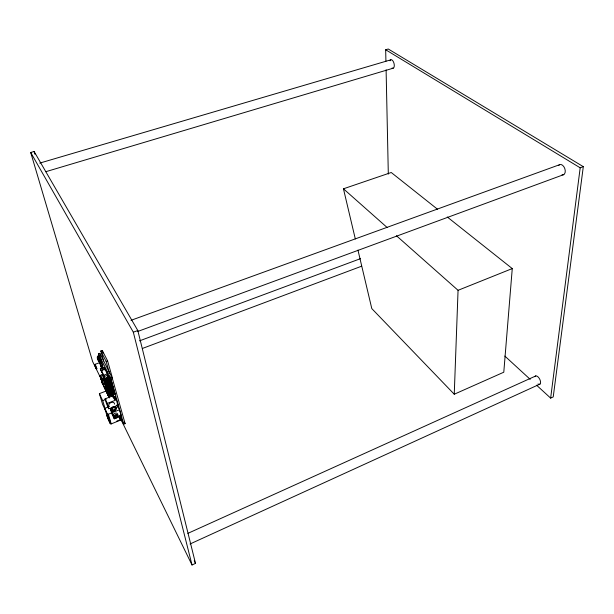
<?xml version="1.0" encoding="UTF-8"?>
<svg xmlns="http://www.w3.org/2000/svg" width="614" height="614" viewBox="0 0 614 614"><rect width="100%" height="100%" fill="white"/><g stroke="black" fill="none" stroke-linecap="round" stroke-linejoin="round"><path stroke-width="0.92" d="M103.966 369.544L101.287 370.557L104.864 368.922L108.77 377.088L105.163 378.462L101.287 370.273M104.864 368.922L103.904 367.302L100.343 368.646L104.933 378.631M100.865 366.727L101.226 367.226L99.491 362.69L95.185 364.302L95.508 365.637M447.268 216.988L512.26 268.579L503.787 372.207L454.253 394.226L458.059 290.307L396.452 235.753M99.491 362.69L99.537 363.112M102.415 366.681L102.131 366.205L102.784 367.295L102.216 367.51L101.809 366.504L102.093 367.072L102.661 366.865L102.354 366.259C102.96 367.563 100.612 360.525 100.934 363.074M107.619 382.622L109.591 382.223L105.163 384.203L104.94 383.742M550.643 398.118L580.192 167.806L583.3 166.663L553.229 396.913L550.643 398.118L536.544 385.178M119.953 415.755L121.088 418.211L120.551 416.438M108.156 378.086L107.811 376.981L108.924 379.621L104.541 381.302L104.15 380.258L108.532 378.585L109.246 380.519L110.996 379.843L110.182 378.615M108.571 379.068L109.077 380.496M108.709 379.429L109.108 380.15L110.888 379.444L110.098 377.395L108.325 378.101L108.87 379.183L110.62 378.516M110.098 377.395L109.561 376.313L107.788 377.019M110.32 378.976L110.558 379.943M109.292 382.223L109.906 383.842L105.554 385.523L105.155 384.487L109.607 382.844M111.096 381.025L111.211 381.417L110.697 380.304M105.708 386.375L105.93 386.843L110.282 385.162L109.714 383.612L110.627 385.454L112.37 384.786L110.996 379.843M109.952 384.571L110.658 386.475L106.314 388.155L106.092 387.695M110.228 384.732L110.819 386.244L106.468 387.925L106.076 386.889L110.428 385.216L111.142 387.135L112.876 386.467L112.37 384.786M111.587 382.745L111.825 383.704L111.449 382.944M112.393 384.755L110.627 385.454L112.508 385.147M111.963 384.065L111.848 383.666M105.493 389.476L111.195 387.564L110.09 384.932M107.227 390.558L106.836 389.522L107.227 390.558L111.571 388.877L111.004 387.327L111.518 388.447L113.252 387.779L112.876 386.467M112.707 386.697L113.628 389.092L111.894 389.76L111.241 388.278L111.717 389.729M111.357 388.67L113.106 387.971M112.968 387.611L112.569 386.889L112.915 388.225M113.114 387.419L111.38 388.086L110.804 386.536L106.46 388.209L106.851 389.245L106.46 388.209M101.448 361.101C99.115 365.921 94.472 354.117 99.583 356.22L101.448 361.101L100.658 358.346L99.729 359.436L98.624 359.359M113.628 389.092L114.626 392.615L112.876 393.313L112.5 392.553L112.73 393.49L112.331 392.76M112.339 392.223L112.469 392.584M114.058 391.555L114.457 392.822L113.912 391.74M114.235 391.341L112.5 392.016L112.124 391.248M114.626 392.615L112.899 393.282L113.014 393.674L114.741 393.006L114.196 391.916M113.268 394.579L112.869 393.85M114.972 393.942L114.741 393.006M107.926 417.796L110.32 423.737L111.034 423.967L120.497 420.145L119.722 416.369M98.463 358.944L98.148 359.551M105.815 379.467L102.63 381.125L104.649 388.125L105.501 388.386M104.173 377.625C104.48 374.732 101.026 373.65 100.128 376.113L102.131 382.952L104.649 388.125M119.477 416.492L192.021 564.995L195.498 563.376L137.812 330.539L34.108 151.497L30.7 152.487L92.637 361.554L101.44 379.582M190.033 543.989L539.967 384.103M187.861 533.374L535.799 375.937M119.515 415.609L123.721 424.197L125.11 423.637L112.147 377.756L110.689 378.316L98.417 353.894L99.836 353.372L112.615 378.677L107.588 360.855L102.269 350.448L100.826 350.985L103.697 361.024M458.059 290.307L512.26 268.579M116.66 421.204L119.139 420.214M121.541 419.262L121.618 420.237L121.349 418.863M121.557 418.871L121.587 419.477L121.204 418.142M121.25 418.234L121.618 420.237M121.848 419.899L121.787 420.191M110.152 421.649L109.461 421.918L108.194 417.927L109.392 421.334L108.832 419.278L109.53 419.009M109.891 422.823L109.046 419.73L109.745 419.462M109.3 419.846L108.609 420.114L106.92 415.225L108.187 419.216L108.87 418.948M110.282 408.425L111.848 413.782L114.265 418.817L121.303 416.023L119.523 409.761L117.059 404.772L117.827 407.443M109.254 421.035L109.944 420.759M120.597 416.645L120.659 415.97L120.843 417.083M120.574 416.346L121.027 416.845L120.605 415.97M121.035 418.188L120.958 417.213M121.288 418.456L120.82 417.62M121.518 418.794L121.112 418.648M108.003 406.898L104.848 408.525L107.442 414.051L108.164 414.281L111.901 412.823M114.265 418.817L112.439 412.562L119.523 409.761M107.765 417.021L108.463 416.752M107.972 418.326L108.663 418.057M108.409 418.38L109.1 418.103M115.578 406.084L118.103 405.094L116.138 398.87L114.711 399.43L112.93 395.807L105.094 398.854L106.659 404.158L108.847 408.732L110.535 408.064M108.371 394.472L107.98 393.444L108.371 394.472L112.692 392.791L112.301 391.77L107.527 393.658M110.413 392.645L112.139 391.978L112.523 392.998L108.218 394.679L107.826 393.651L108.747 395.769L113.068 394.088M114.304 399.046L113.237 396.874L114.649 396.322L116.084 399.215M108.847 408.732L107.289 403.413L116.591 399.783M106.851 390.312L107.082 390.773L111.41 389.092L111.019 388.071L111.41 389.092M107.611 391.862L107.22 390.834L107.611 391.862L111.948 390.182M107.235 391.617L107.458 392.077L111.779 390.397M114.365 391.701L112.638 392.369L111.932 390.466L107.596 392.139L107.987 393.167L112.324 391.486M107.611 392.914L107.834 393.382L112.155 391.701L111.925 391.248M107.634 393.873L109.023 393.336M107.719 394.058L109.108 393.52M107.826 394.272L109.215 393.735M112.454 394.127L112.485 394.733C114.956 395.861 110.367 390.189 112.846 394.334L111.671 391.609L112.101 393.098M107.949 394.518L109.338 393.981M108.056 394.741L112.677 393.067L113.022 394.349M104.917 388.447L108.31 395.416L109.599 394.51M108.985 397.296L104.165 386.751L108.532 396.038L108.294 395.224L109.683 394.687M112.838 393.635L108.517 395.309L108.356 394.741M112.922 393.781L112.324 394.18L112.968 393.935M109.3 397.941L108.832 396.329L112.308 394.979L111.763 393.881M112.339 394.434L112.531 394.894L114.995 393.912M112.101 396.253L112.646 395.876L112.861 396.322M112.439 396.652L112.907 396.475M106.375 390.934L99.384 393.635L102.592 404.365L105.923 411.388L102.722 400.635L106.245 399.261M112.132 383.827L110.39 384.494L109.676 382.576L105.309 384.249L105.7 385.285L110.067 383.604M105.155 384.487L106.084 386.613L110.443 384.924L109.845 383.412L110.251 384.134L112.017 383.428M106.475 389L106.698 389.468L111.034 387.787L110.643 386.766M105.593 389.69L106.974 389.161M105.685 389.882L111.18 387.848L111.779 389.368L113.513 388.7L113.252 387.779M105.792 390.097L107.174 389.568M105.884 390.281L107.266 389.744M107.872 389.76L111.349 388.416M105.984 390.496L107.366 389.959M106.107 390.742L107.488 390.212M106.214 390.964L107.596 390.427M106.283 391.11L111.556 389.161L112.27 391.064L113.997 390.397M106.391 391.333L107.78 390.796M106.514 391.571L107.895 391.034M108.248 391.064L110.85 390.059M106.598 391.747L107.98 391.21M106.706 391.962L108.087 391.433M106.805 392.185L108.194 391.648M106.897 392.361L108.279 391.824M106.997 392.576L108.386 392.039M110.036 391.348L111.763 390.681M113.889 390.005L112.132 390.711L111.748 389.944M107.135 392.853L108.525 392.315M107.765 392.707L109.499 392.039M107.243 393.067L108.624 392.538M107.327 393.236L108.709 392.707M107.435 393.459L108.816 392.922M111.825 391.862L112.063 392.515M108.202 393.904L112.539 392.239L112.899 393.282M108.049 394.111L112.37 392.446M112.907 393.536L108.586 395.209L108.747 395.769M104.012 380.219L108.386 378.539L107.995 377.51L103.612 379.176L104.012 380.219L103.781 379.759M105.27 381.21L107.895 380.204M111.38 381.179L109.63 381.847L108.916 379.92L104.533 381.593L104.933 382.637L109.307 380.949M104.557 382.415L104.779 382.875L109.146 381.194M111.756 382.507L110.006 383.174L109.292 381.248L104.917 382.921L105.316 383.965L109.691 382.284M111.641 382.108L109.868 382.814L109.492 382.054M105.47 384.824L109.837 383.151M105.324 385.062L109.676 383.389M110.251 383.888L110.029 383.343M107.281 385.139L109.891 384.134L110.282 385.162M110.221 384.471L105.861 386.145L105.692 385.569L110.052 383.896L110.65 385.423M107.45 385.707L110.052 384.709M106.314 388.155L105.923 387.119L110.267 385.454L110.658 386.475M106.237 387.465L110.597 385.792M105.055 388.585L106.437 388.056M105.163 388.8L106.544 388.271M108.041 387.764L109.776 387.096M108.148 387.772L108.947 387.726M112.769 386.068L111.004 386.774L110.627 386.014M105.255 388.992L106.636 388.462M105.362 389.207L106.736 388.677M106.682 388.67L111.034 387.004M110.873 387.227L106.529 388.892L106.306 388.432L106.698 389.468M107.066 389.99L111.41 388.317M107.78 389.875L110.382 388.869M107.442 391.295L111.786 389.629M110.758 390.182L107.289 391.509L107.066 391.049L107.458 392.077M107.596 392.139L107.826 392.607L112.162 390.934M105.915 380.419L104.165 381.087L104.395 381.547L104.004 380.511L105.754 379.843M108.732 378.815L110.482 378.147M104.779 382.875L104.388 381.839L106.138 381.171M104.702 382.169L108.202 380.833M105.163 384.203L104.771 383.167L109.138 381.494M111.264 380.78L109.492 381.486L109.115 380.726M106.682 383.075L109.3 382.069L109.53 382.522M107.657 382.952L107.45 382.591M105.309 384.249L105.531 384.709L109.906 383.044M105.385 384.947L109.745 383.282L109.906 383.842M110.282 384.364L105.915 386.037L106.084 386.613M110.121 384.602L105.769 386.267L105.539 385.807L105.93 386.843M106.076 386.889L106.299 387.357L110.658 385.684M103.743 375.231L107.343 373.865M104.227 376.574L107.826 375.2M104.533 378.347L102.346 378.746L101.786 379.398L103.804 386.39L104.656 386.651M107.435 376.796L108.056 376.328M108.187 377.733L109.937 377.073M108.225 377.971L103.843 379.636L103.612 379.176M104.15 380.258L104.372 380.726L108.762 379.053M107.726 379.636L104.227 380.972L104.004 380.511M104.533 381.593L104.764 382.054L109.146 380.388M108.11 380.964L104.61 382.299L104.388 381.839M104.917 382.921L105.147 383.389L109.522 381.716M103.459 368.423L102.622 366.742L101.709 367.088L102.17 368.676M100.826 350.985L106.122 361.408L107.588 360.855M142.402 348.46L361.562 266.223M139.47 340.87L360.495 258.655M98.071 357.647L98.785 357.379L99.637 359.083L98.923 359.351L98.071 357.647L99.422 362.114M137.413 331.583L563.775 174.599M30.7 152.487L133.322 332.189L137.812 330.539M131.005 320.324L559.415 164.767M355.314 238.946L343.449 188.805L391.241 172.503L437.559 209.274M45.843 171.69L393.213 68.185M39.764 163.101L390.834 59.819M385.914 61.231L385.676 49.757L388.263 49.005L583.3 166.663M102.791 383.259L102.131 382.952M99.207 358.799L100.381 358.967M103.382 375.384L102.968 375.185M95.185 364.302L96.928 368.845L96.375 367.901M94.863 364.923L96.237 368.638L94.863 364.923L95.6 367.433M385.676 49.757L580.192 167.806M343.449 188.805L387.142 227.502M504.831 356.066L530.204 379.352M454.253 394.226L371.8 308.596L357.954 250.09M109.584 382.637L109.315 382.169M100.926 378.569L101.64 379.836L100.496 377.126M102.139 382.722L102.868 384.049L101.732 381.348M101.302 366.289L101.609 366.727L100.151 363.181M101.087 379.137L102.876 383.65L101.579 380.795M100.78 378.094L101.302 379.091L100.642 377.61M102.001 382.246L102.538 383.282L101.878 381.824M110.858 380.058L111.241 380.81M100.473 360.057L100.343 359.666M111.61 382.706L111.994 383.466M104.933 370.081L103.904 367.302M107.297 374.801L107.481 375.645M107.949 376.113L108.125 376.935M97.342 356.803L98.777 359.911M97.664 357.901L97.879 358.33L97.718 357.778M98.731 360.034L98.938 360.464M109.33 382.292L109.706 383.052M109.944 384.794L108.448 381.778L109.231 384.51M110.466 386.244L110.98 387.365M110.842 387.557L111.218 388.309M107.772 381.824L107.972 382.238M111.211 388.862L111.587 389.621M112.301 392.546L112.523 392.998M113.321 393.689L113.628 394.318M100.343 368.646L101.287 370.557M112.101 392.814L112.508 393.405M112.907 395.055L112.562 394.357L113.145 395.884L112.73 394.779L112.83 395.147M112.324 394.18L108.785 385.692M112.301 391.77L112.539 392.239M108.509 386.843L108.808 387.879M108.256 386.759L108.501 387.257M108.701 387.664L108.31 386.436M194.224 560.797L195.498 563.376M112.869 396.667L113.091 397.112M102.054 374.793L103.743 378.216M112.139 395.309L112.769 396.59L112.308 394.979M117.013 405.432L117.051 405.509M112.063 396.107L112.278 396.552M124.266 421.925L125.11 423.637M104.771 383.167L105.002 383.627M100.665 375.315L103.19 380.473M120.751 416.277L121.027 416.845M105.923 387.119L106.153 387.58M120.781 417.282L121.465 418.387M121.058 417.842L121.756 419.408M122.048 420.429L121.626 419.562M100.128 376.113L102.645 381.271M106.913 390.205L106.69 389.744L107.082 390.773M107.673 392.814L107.442 392.354L107.834 393.382M119.53 417.313L120.651 419.615M104.81 388.086L108.202 395.048M108.294 395.224L108.832 396.329M110.42 408.371L112.439 412.562M105.094 398.854L107.289 403.413M99.384 393.635L102.722 400.635M101.855 362.767L102.216 363.557M108.832 419.278L109.046 419.73M113.375 396.076L113.444 396.253M110.198 383.643L110.251 383.95M120.206 416.246L120.828 417.528L120.751 417.067M95.922 366.804L96.152 367.379M102.584 364.539L102.876 365.43M107.442 414.051L110.32 423.737M104.879 408.655L107.765 418.318M108.356 414.227L111.226 423.913M34.108 151.497L34.914 154.244M97.849 356.112L98.639 358.86M104.372 380.726L104.541 381.302M104.764 382.054L104.933 382.637M105.147 383.389L105.316 383.965M105.531 384.709L105.7 385.285M106.299 387.357L106.468 387.925M107.826 392.607L107.987 393.167M101.456 371.6L101.126 370.572L105.608 380.005L105.163 378.462M108.21 384.41L108.97 387.05M98.417 353.894L99.215 356.665M99.99 359.205L101.08 363.112M101.878 365.875L102.415 367.717M102.093 367.072L102.216 367.51M101.809 366.504L101.932 366.934M99.545 359.52L100.343 362.275M98.409 356.051L99.422 359.581M107.703 375.622L108.01 376.712M108.609 379.306L108.77 379.866M113.49 397.104L112.945 395.677L113.168 396.452M119.139 416.683L120.183 420.337M111.986 392.239L112.539 393.996M112.93 395.807L113.237 396.874M111.142 390.067L112.178 393.881M112.646 395.876L113.053 396.974M99.836 353.372L100.619 356.097M107.765 381.409L107.918 381.939M107.711 381.708L107.864 382.238M102.269 350.448L103.029 353.111M111.426 382.982L111.687 383.903M117.128 402.669L117.427 403.728M114.649 396.322L115.332 398.709M106.122 361.408L109.476 373.22M110.689 378.316L123.721 424.197M133.322 332.189L192.021 564.995M386.099 69.843L388.317 174.092M390.036 60.786A4.359 2.065 76 0 1 392.737 60.702A4.359 2.065 76 0 1 394.265 66.089A4.359 2.065 76 0 1 392.093 68.016M558.74 165.389A5.403 3.369 70.4 0 1 564.811 168.604A5.403 3.369 70.4 0 1 562.01 174.79M534.878 376.72A4.62 2.302 62.4 0 1 538.248 377.103A4.62 2.302 62.4 0 1 540.573 382.522A4.62 2.302 62.4 0 1 538.002 383.996M109.484 406.706A3.078 2.195 -26.9 0 1 110.658 402.715A3.078 2.195 -26.9 0 1 114.557 404.15M113.544 416.077A2.287 1.612 -27.1 0 1 115.302 413.199A2.287 1.612 -27.1 0 1 117.535 414.911M117.113 414.757A1.527 1.074 -27.1 0 1 116.184 416.277A1.527 1.074 -27.1 0 1 114.411 416.131M106.491 371.27L107.028 372.675L106.514 371.278M113.083 396.022L113.329 396.705L113.114 396.053M118.149 406L118.679 407.389L118.172 406.007M113.206 410.022A1.55 1.098 -27 0 0 115.094 408.256A1.55 1.098 -27 0 0 112.677 408.18A1.55 1.098 -27 0 0 113.206 410.022M112.746 411.226A3.101 2.195 -27 0 0 116.522 407.688A3.101 2.195 -27 0 0 111.687 407.535A3.101 2.195 -27 0 0 112.746 411.226M112.976 410.628A2.326 1.65 -27 0 0 115.808 407.972A2.326 1.65 -27 0 0 112.178 407.857A2.326 1.65 -27 0 0 112.976 410.628M115.47 418.011A2.295 1.612 -27.1 0 0 118.272 415.402A2.295 1.612 -27.1 0 0 114.695 415.302A2.295 1.612 -27.1 0 0 115.47 418.011M115.701 417.42A1.527 1.074 -27.1 0 0 117.558 415.678A1.527 1.074 -27.1 0 0 115.179 415.617A1.527 1.074 -27.1 0 0 115.701 417.42"/></g></svg>
